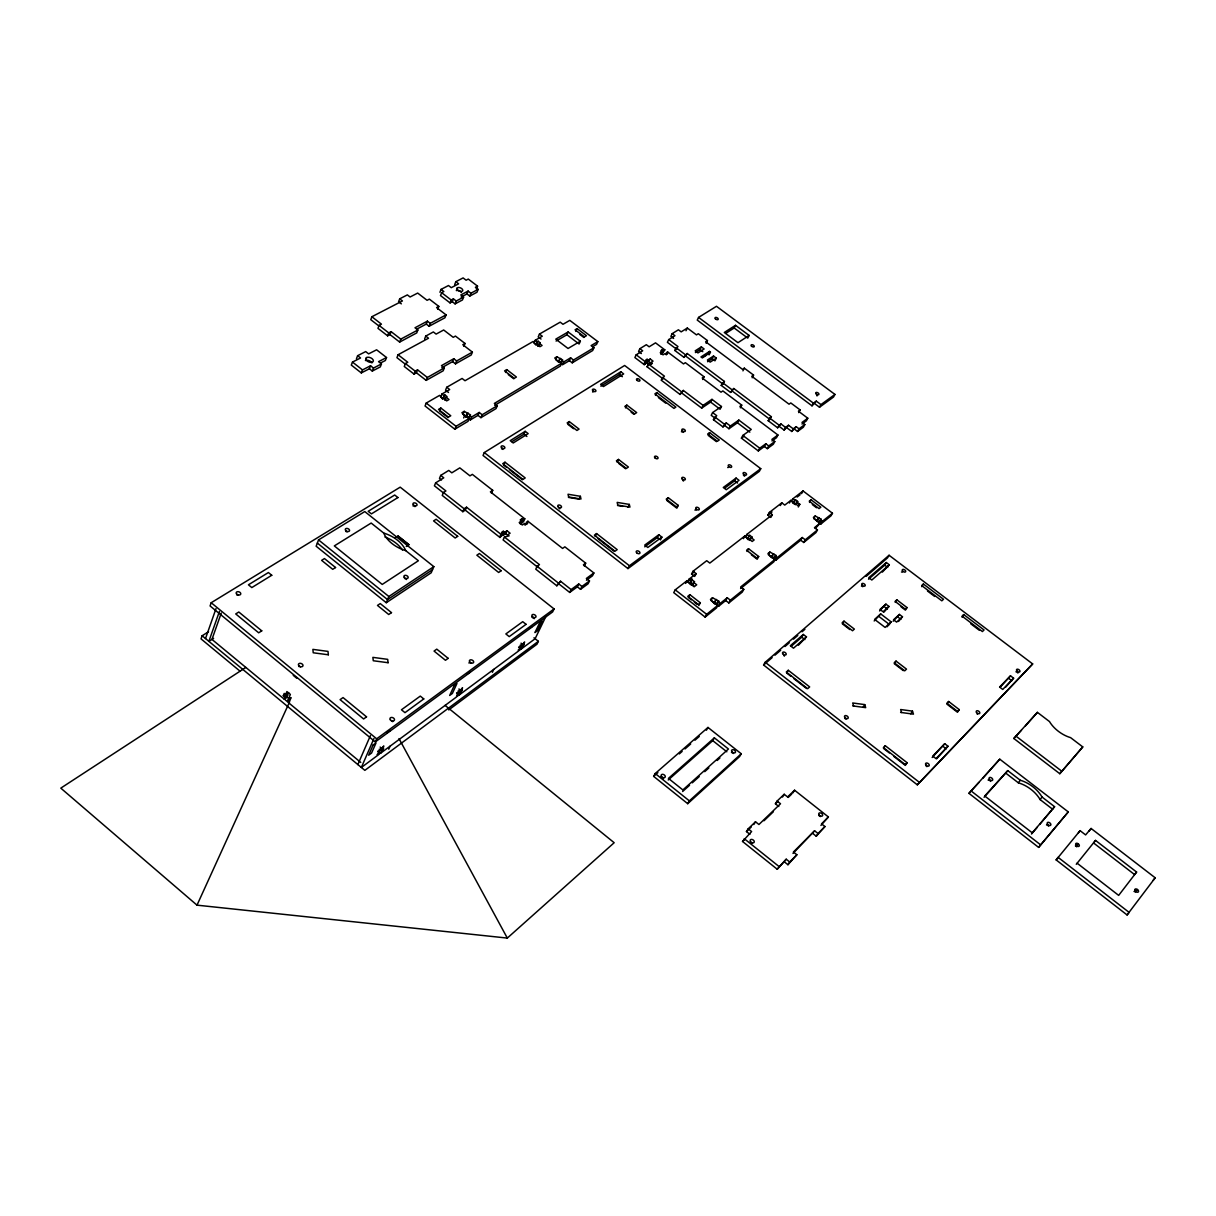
<?xml version="1.0" encoding="UTF-8"?>
<svg xmlns="http://www.w3.org/2000/svg" width="1216" height="1216" viewBox="0 0 1216 1216"><rect width="100%" height="100%" fill="white"/><g stroke="black" fill="none" stroke-linecap="round" stroke-linejoin="round"><path stroke-width="1.5" d="M211.204 602.726L210.079 605.948L375.318 741.912L552.626 611.922L554.086 608.942L400.186 487.16L211.204 602.726L376.671 738.811L375.318 741.912M208.544 631.758L202.114 635.755L201.035 638.886L240.206 671.308M205.504 638.552L216.007 608.608M219.427 611.42L208.878 641.349L213.606 638.37M221.266 613.062L211.949 639.403L283.997 698.957L286.991 696.935L287.797 694.883L286.307 693.652L283.313 695.674L284.802 696.905L283.997 698.957M401.341 303.863L398.59 301.75L399.699 298.832L402.435 300.945L371.853 316.738L370.774 319.686L378.982 326.04M371.853 316.738L381.444 324.155L379.073 325.402L377.978 328.35L387.63 335.829L389.986 334.582L391.111 331.634L400.778 339.127L417.863 329.992L414.99 327.773L427.394 321.146L430.251 323.35L446.074 314.883L436.574 307.587L438.824 306.386L429.354 299.121L427.09 300.306L417.681 293.071L410.096 296.993L407.36 294.895L399.699 298.832M387.63 335.829L388.74 332.895L391.111 331.634M318.546 539.904L316.145 546.212L386.262 602.71L431.194 572.782L433.838 566.641L364.785 511.571L318.546 539.904L388.846 596.494L433.838 566.641M389.986 334.582L399.654 342.076L400.778 339.127M424.597 338.99L425.737 336.087L428.518 338.23L398.073 354.738L396.948 357.671L405.262 364.131M357.626 355.68L360.559 357.975L352.473 362.079L351.302 365.089L361.319 372.917L369.375 368.767L370.546 365.773L373.494 368.068L381.474 363.934L378.541 361.654L386.536 357.534L376.61 349.813L368.615 353.871L365.697 351.591L357.626 355.68L356.455 358.69M417.863 329.992L416.738 332.91L399.654 342.076M398.073 354.738L407.786 362.277L405.414 363.569L404.274 366.502L414.048 374.102L416.404 372.78L417.544 369.862L427.348 377.462L444.342 367.901L441.438 365.651L453.766 358.735L456.669 360.954L472.401 352.108L462.794 344.706L465.029 343.459L455.438 336.087L453.203 337.318L443.673 329.992L436.118 334.096L433.352 331.953L425.737 336.087M366.639 357.519L365.469 360.529A3.982 2.28 22.3 0 1 371.944 362.885M361.319 372.917L362.505 369.922L370.546 365.773M416.966 329.034L426.269 324.064L427.394 321.146M439.934 292.281L441.058 289.393L448.476 285.532L451.273 287.675L458.614 283.83L455.833 281.702L454.693 284.559M283.313 695.674L284.21 693.409L285.699 694.64L288.694 692.618M441.058 289.393L443.855 291.536L441.636 292.706L440.511 295.579L450.072 302.906L452.276 301.735L453.416 298.847L456.228 301.006L463.6 297.099L460.803 294.956L468.114 291.08L470.911 293.208L478.131 289.378L475.395 287.28L477.554 286.14L468.282 279.072L466.108 280.212L463.098 277.917L455.833 281.702M426.269 324.064L429.111 326.253L430.251 323.35M285.699 694.64L286.9 691.554L290.35 694.397L289.134 697.482L290.624 698.714L289.727 700.978L288.238 699.747L291.232 697.71M437.684 309.29L438.824 306.386M414.048 374.102L415.203 371.169L417.544 369.862M369.375 368.767L372.309 371.062L373.494 368.068M288.238 699.747L287.432 701.799L360.772 762.417M381.474 363.934L380.289 366.928L372.309 371.062M450.072 302.906L451.212 300.018L453.416 298.847M446.074 314.883L444.934 317.771L429.111 326.253M457.49 287.706L456.365 290.578A3.131 1.763 22.9 0 1 461.426 292.418M386.536 357.534L385.35 360.514L380.562 362.991M452.276 301.735L455.088 303.878L456.228 301.006M416.404 372.78L426.178 380.38L427.348 377.462M463.6 297.099L462.46 299.957L455.088 303.878M461.122 297.038L466.974 293.938L468.114 291.08M444.874 400.155L446.074 397.237L449.023 399.532L446.698 400.885L443.734 398.59L442.715 399.167L439.599 395.367L426.223 403.074L425.053 406.007L454.83 429.218L468.023 421.329L469.239 418.41L467.066 416.723L466.062 417.316L461.913 412.71L464.223 411.342L470.577 414.899L468.358 418.41L470.334 419.946L477.994 415.355L479.21 412.452L482.174 414.762L497.298 405.688L494.35 403.423L561.625 363.234L559.725 361.775L558.813 362.307L554.77 357.99L556.867 356.759L562.719 359.982L560.561 363.356M466.974 293.938L469.771 296.066L470.911 293.208M444.342 367.901L443.171 370.804L426.178 380.38M476.398 288.998L477.554 286.14M478.131 289.378L476.991 292.235L469.771 296.066M441.803 367.688L452.595 361.623L453.766 358.735M448.506 392.464L445.558 390.184L446.743 387.266L449.692 389.561L441.94 394.014L440.754 396.948L442.715 398.468L444.919 394.972L447.078 396.644L446.074 397.237M452.595 361.623L455.483 363.858L456.669 360.954M442.715 398.468L444.919 394.972M463.858 346.332L465.029 343.459M440.861 408.044L438.505 409.412L448.43 417.149L450.771 415.766L440.861 408.044L439.675 410.962L448.157 417.59M472.401 352.108L471.215 354.981L455.483 363.858M454.83 429.218L456.03 426.299L469.239 418.41M464.223 411.342L463.007 414.261L465.971 416.556L468.19 413.06M441.514 479.97L439.478 478.359L440.709 475.41L443.764 477.827L435.647 482.858L434.416 485.807L443.217 492.738M386.262 602.71L388.846 596.494M463.661 417.939L464.877 415.021M465.971 416.556L467.202 413.653M470.334 419.946L471.55 417.042L479.21 412.452M435.647 482.858L445.922 490.96L443.475 492.495L442.244 495.429L462.855 511.693L465.272 510.127L466.534 507.194L501.296 534.569L502.877 533.505L501.524 532.441L503.272 531.27L504.625 532.334L506.981 530.754L510.097 533.201L507.741 534.797L509.094 535.861L504.412 537.031L503.105 539.95L538.11 567.538M477.994 415.355L480.943 417.65L482.174 414.762M505.552 372.491L506.768 369.618L516.405 377.036L514.231 378.328L504.564 370.895L506.768 369.618M497.298 405.688L496.067 408.576L480.943 417.65M484.287 452.565L483.041 455.468L627.973 568.586L759.316 471.382L760.76 468.677L624.629 365.484L484.287 452.565L629.417 565.744L760.76 468.677M541.044 339.051L538.232 336.908L539.448 334.081L542.275 336.224L535.253 340.267L534.037 343.11L535.922 344.538L538.065 341.179L540.147 342.775L538.004 346.134L540.147 342.775M462.855 511.693L464.117 508.759L466.534 507.194M535.922 344.538L538.065 341.179M357.854 764.56L370.409 735.619M373.95 738.538L361.35 767.463L377.735 755.318L378.343 752.02L383.8 745.955L382.462 748.98L380.137 747.065M505.005 462.217L502.71 463.676L522.926 479.438L525.206 477.949L505.005 462.217L503.743 465.12L506.616 467.37M491.462 493.24L492.738 490.337L472.34 474.362L469.969 475.851L459.8 467.871L451.82 472.826L448.765 470.425L440.709 475.41M378.282 751.29L380.593 753.206L383.694 748.068L382.462 748.98M556.867 356.759L555.621 359.586L558.478 361.76L560.622 358.401M566.914 334.75L568.146 331.953L580.351 341.21L579.09 344.006L566.914 334.75L556.092 341.058M511.951 441.666L523.929 434.203L525.19 431.33L528.17 433.626L513.213 442.974L510.234 440.648L525.19 431.33M558.478 361.76L559.725 358.933M388.74 749.178L390.078 746.183M561.625 363.234L560.378 366.046L494.714 405.338M575.852 331.421L577.098 328.624L586.446 335.707L584.425 336.893L575.062 329.81L577.098 328.624M570.638 357.838L563.722 361.973L562.461 364.8L569.392 360.65L570.638 357.838L573.496 360.012L593.925 347.761L591.113 345.618L597.831 341.605L569.802 320.37L562.993 324.292L560.196 322.164L539.448 334.081M569.392 360.65L572.234 362.824L573.496 360.012M465.272 510.127L499.974 537.487L501.296 534.569M503.272 531.27L501.95 534.189L503.302 535.253L505.674 533.657L506.981 530.754M499.974 537.487L502.877 533.505M503.302 535.253L504.625 532.334M593.925 347.761L592.663 350.542L572.234 362.824M597.831 341.605L596.554 344.386L592.526 346.803M245.784 667.462L60.8 788.135L197.007 905.16L289.606 701.845M524.795 518.806L523.245 519.855L521.907 518.791L520.585 521.694L521.922 522.743L523.473 521.71L524.795 518.806L490.382 491.842L492.738 490.337M520.22 523.883L521.542 520.995L520.19 519.946L521.907 518.791M521.922 522.743L523.245 519.855M569.27 421.572L567.127 422.925L576.931 430.464L579.059 429.096L569.27 421.572L567.963 424.399L573.557 428.701M525.008 525.175L527.881 521.238L562.582 548.431L564.862 546.835L585.686 563.145L584.288 566.002M526.558 524.126L527.881 521.238M457.018 693.105L459.268 694.929L462.323 689.928L461.183 690.764L458.949 688.955M461.183 690.764L462.566 687.8L457.398 693.561L456.623 696.874L380.593 753.206M600.871 386.186L619.522 374.543L620.829 371.762L623.671 373.92L603.47 386.551L600.613 384.362L620.829 371.762M641.379 353.552L638.582 351.439L639.874 348.688L642.686 350.801L636.181 354.814L634.889 357.58L644.267 364.663L646.866 361.091L645.65 360.179L647.079 359.282L648.295 360.21L650.226 358.994L653.038 361.122L651.107 362.338L652.323 363.25L650.91 364.146L649.678 363.219L648.386 364.04L647.079 366.791L663.07 378.89M504.412 537.031L539.463 564.65L537.122 566.291L535.77 569.179L556.822 585.793L560.53 581.233L571.094 589.562L578.755 583.984L581.917 586.462L589.502 580.929L586.355 578.451L593.879 572.964L583.422 564.771L585.686 563.145M492.358 672.311L493.742 669.378M580.382 496.295L580.99 499.031L568.617 496.979L568.024 494.243L580.382 496.295L579.044 499.153L568.45 497.405M644.267 364.663L647.079 359.282M625.51 407.907L626.848 405.11L636.682 412.604L634.661 413.926L624.826 406.418L626.848 405.11M645.772 362.034L646.988 362.961L648.295 360.21M646.988 362.961L650.226 358.994M649.678 363.219L647.079 366.791M664.818 349.858L663.556 350.649L662.34 349.737L661.033 352.473L662.234 353.385L664.818 349.858L655.53 342.851L649.131 346.803L646.334 344.706L639.874 348.688M660.835 354.266L662.158 351.53L660.942 350.618L662.34 349.737M672.205 333.64L674.956 335.707L668.709 339.598L667.402 342.319L676.628 349.266L674.758 350.436L684.015 357.398L687.207 353.491L724.432 381.459L721.225 385.396L730.573 392.418L733.78 388.497L771.385 416.754L768.178 420.706L777.617 427.804L780.839 423.852L785.566 427.409L788.515 425.266L793.242 428.822L796.176 426.679L799.018 428.807L804.825 424.551L802.013 422.438L807.789 418.213L798.41 411.19L800.143 409.944L790.795 402.952L789.047 404.183L751.792 376.291L753.57 375.09L744.314 368.159L742.52 369.36L705.645 341.757L707.469 340.586L698.303 333.731L696.479 334.886L687.329 328.031L681.158 331.862L678.406 329.794L672.205 333.64L670.898 336.361L673.649 338.428M662.234 353.385L663.556 350.649M519.08 647.246L521.254 648.994L524.294 644.115L523.23 644.906L521.041 643.158M523.23 644.906L524.628 641.972L519.688 647.52L518.791 650.818L459.268 694.929M666.292 354.692L667.614 351.956L683.483 363.903L685.368 362.687L704.079 376.778L702.726 379.498M556.822 585.793L560.53 581.233M617.135 462.232L618.488 459.42L628.398 467.035L626.316 468.449L616.39 460.818L618.488 459.42M546.166 615.843L535.116 638.734L521.254 648.994M674.758 350.436L677.95 346.545L668.709 339.598M648.386 364.04L664.407 376.139L661.139 380.137L680.048 394.44L683.316 390.427L703.076 405.369L711.983 399.365L721.468 406.524L720.085 409.245L710.615 402.086L701.708 408.105L681.963 393.178M686.006 330.737L687.329 328.031M655.47 395.382L656.807 392.616L675.883 407.102L673.953 408.394L654.846 393.893L656.807 392.616M533.961 637.807L538.369 641.318L536.97 644.222L448.734 709.931M698.562 317.406L697.254 320.097L812.014 405.825L816.301 401.128L820.952 404.594L834.951 394.425L716.482 306.295L698.562 317.406L813.458 403.18L816.301 401.128M595.202 536.423L596.585 533.581L617.196 549.647L615.007 551.228L594.381 535.146L596.585 533.581M684.015 357.398L687.207 353.491M559.147 584.121L569.696 592.435L571.094 589.562M569.696 592.435L577.357 586.842L578.755 583.984M577.357 586.842L580.518 589.334L581.917 586.462M695.4 352.579L700.021 349.615L701.358 346.91L704.125 348.977L697.954 352.929L695.187 350.846L701.358 346.91M680.048 394.44L683.316 390.427M706.146 343.292L707.469 340.586M589.502 580.929L588.088 583.786L580.518 589.334M593.879 572.964L592.466 575.822L586.446 580.214M627.927 507.224L629.31 504.412L617.166 502.39L617.789 505.111L629.964 507.118L629.31 504.412M709.521 351.424L708.183 354.114L709.11 354.814L710.448 352.108L709.521 351.424L700.948 356.942L701.875 357.626L710.448 352.108M712.196 358.735L713.534 356.045L716.315 358.112L714.962 360.818L712.196 358.735L707.59 361.73M734.175 327.986L735.513 325.31L749.117 335.434L747.764 338.109L734.175 327.986L725.754 333.366M701.708 408.105L703.076 405.369M710.615 402.086L711.983 399.365M627.973 568.586L629.417 565.744M721.225 385.396L724.432 381.459M668.253 497.694L666.839 500.475L676.841 508.182L678.27 505.4L668.253 497.694L666.216 499.153L676.233 506.874L678.27 505.4M721.468 406.524L712.606 412.574L711.223 415.31L715.312 418.395L713.427 419.702L722.988 426.922L726.256 422.894L730.375 426.01L738.857 420.082L751.26 429.446L742.839 435.434L741.41 438.14L758.313 450.923L764.408 446.485L765.852 443.779L768.74 445.953L774.79 441.545L771.917 439.386L777.936 435.009L739.921 406.387L741.745 405.126L722.866 390.929L721.027 392.175L702.21 378.009L704.079 376.778M713.427 419.702L716.71 415.674L712.606 412.574M709.612 432.668L707.697 433.99L717.349 441.317L719.249 439.979L709.612 432.668L708.214 435.404L716.467 441.666M730.573 392.418L733.78 388.497M644.723 546.85L657.385 537.548L658.829 534.751L661.884 537.122L660.44 539.919M742.946 370.85L744.314 368.159M722.988 426.922L726.256 422.894M752.187 377.766L753.57 375.09M724.858 425.615L728.962 428.731L730.375 426.01M740.346 407.831L741.745 405.126M728.962 428.731L737.443 422.788L738.857 420.082M694.169 586.781L692.102 585.17L693.591 582.388L696.707 584.805L694.625 586.416L691.509 583.999L690.597 584.698L687.146 580.61L675.23 589.836L673.74 592.648L705.128 617.09L716.467 607.97L717.987 605.203L715.89 603.577L715.008 604.291L710.463 599.366L712.53 597.725L718.838 601.221L716.437 604.702L718.519 606.328L725.724 600.522L727.244 597.755L730.375 600.172L743.797 589.35L740.696 586.948L775.276 559.178L773.239 557.612L772.418 558.281L767.965 553.569L769.895 552.049L775.99 555.423L773.634 558.813L775.656 560.363L800.721 540.193L802.241 537.502L805.25 539.782L817.456 529.933L814.477 527.668L820.526 522.804L813.686 518.654L815.206 515.964L821.134 519.232L818.824 522.546L820.8 524.05L830.938 515.888L832.474 513.213L803.046 490.945L792.741 498.91L791.251 501.615M724.675 488.133L734.646 480.806L736.09 478.07L739.039 480.32L726.241 489.729L723.277 487.479L736.09 478.07M768.178 420.706L771.385 416.754M685.657 583.406L687.146 580.61M693.637 575.639L691.57 574.043L693.044 571.246L706.724 560.713L709.81 563.084L744.937 535.906L748.326 539.813L749.162 539.159L752.187 541.47L754.133 539.965L751.108 537.654L749.603 540.39L751.944 537.001L749.725 535.298L747.384 538.688L749.725 535.298M692.102 585.17L694.488 581.689L692.208 579.91L689.822 583.406L687.754 581.795L689.229 578.998L696.145 573.648L693.044 571.246M758.313 450.923L759.742 448.202L765.852 443.779M689.822 583.406L692.208 579.91M694.655 576.445L696.145 573.648M777.617 427.804L780.839 423.852M764.408 446.485L767.296 448.658L768.74 445.953M698.82 605.598L700.34 602.817L689.882 594.685L688.393 597.482L691.372 599.792M777.936 435.009L776.492 437.699L771.978 440.982M774.79 441.545L773.346 444.235L767.296 448.658M779.395 426.527L784.122 430.084L785.566 427.409M784.122 430.084L788.515 425.266M798.714 412.604L800.143 409.944M787.071 427.941L791.798 431.482L793.242 428.822M791.798 431.482L796.176 426.679M794.732 429.354L797.559 431.482L799.018 428.807M812.014 405.825L813.458 403.18M807.789 418.213L806.345 420.873L802.013 424.034M804.825 424.551L803.381 427.211L797.559 431.482M743.432 538.658L744.937 535.906M745.378 537.153L746.867 534.402L772.342 514.702L769.363 512.438L767.858 515.143L770.838 517.423L772.342 514.702M712.53 597.725L711.01 600.491L714.142 602.923L716.543 599.442M814.857 403.773L819.508 407.238L820.952 404.594M705.128 617.09L706.648 614.308L717.987 605.203M714.142 602.923L715.662 600.142M716.437 604.702L718.838 601.221M747.034 551.456L748.539 548.72L758.693 556.518L757.173 559.254L751.382 554.8M718.519 606.328L720.039 603.546L727.244 597.755M834.951 394.425L833.507 397.054L819.508 407.238M780.307 505.537L781.812 502.831L784.761 505.081L790.917 500.338L794.246 504.093L795.051 503.47M725.724 600.522L728.84 602.938L730.375 600.172M789.412 503.029L790.917 500.338M743.797 589.35L742.262 592.101L728.84 602.938M795.507 499.791L793.212 503.105L795.507 499.791L797.666 501.433L796.161 504.123M795.37 504.746L797.666 501.433M801.557 493.635L803.046 490.945M768.375 554.77L769.895 552.049M798.319 506.981L799.824 504.29L796.875 502.041M769.378 555.545L771.4 557.095L772.935 554.374M771.4 557.095L773.756 553.706M773.634 558.813L775.99 555.423M775.276 559.178L773.741 561.898L740.605 588.544M653.63 776.355L655.211 773.528L707.986 727.442L741.258 753.768L739.617 756.534L687.724 803.685L653.63 776.355L657.902 772.616M775.656 560.363L777.191 557.627L802.241 537.502M809.522 502.451L811.042 499.761L820.846 507.194L819.052 508.607L809.233 501.174L811.042 499.761M800.721 540.193L803.715 542.488L805.25 539.782M816.65 520.889L818.17 518.214M817.426 520.266L818.961 517.59M818.824 522.546L821.134 519.232M820.526 522.804L815.358 528.413M817.456 529.933L815.921 532.623L803.715 542.488M820.8 524.05L822.335 521.36L832.474 513.213M706.39 730.238L707.986 727.442M668.222 779.973L712.743 740.635L714.354 737.838L728.46 749.01L682.875 789.929L668.435 778.392L714.354 737.838M763.587 665.015L765.198 662.264L889.078 555.271L1032.673 663.936L917.305 784.822L763.587 665.015L772.13 657.628M687.724 803.685L689.366 800.873L741.258 753.768M791.327 646.213L801.739 637.184L803.335 634.448L806.482 636.88L798.38 645.255M788.287 670.29L786.281 672.038L807.682 688.697L809.658 686.918L788.287 670.29L786.661 673.026L790.932 676.339M844.01 621.148L842.156 622.79L852.522 630.754L854.362 629.098L844.01 621.148L842.384 623.838L849.771 629.523M889.078 555.271L887.482 557.916L866.126 576.384M868.543 579.211L884.716 565.166L886.327 562.522L889.322 564.786L882.33 572.128M879.609 610.949L885.917 604.139L888.972 606.465L883.85 612.226M749.907 834.328L746.457 831.577L748.174 828.81L755.501 821.773L758.936 824.509L780.52 803.746L777.115 801.055L775.413 803.806L778.802 806.497M874.182 620.966L880.703 613.913L891.176 621.908L887.087 626.787M777.115 801.055L784.198 794.276L787.573 796.951L794.565 790.218L828.4 816.954L821.53 823.84L824.95 826.53L818.018 833.492L814.598 830.786L793.425 852.006L796.875 854.757L789.701 861.977L786.22 859.21L777.206 869.227L742.52 841.457L751.61 831.562L748.174 828.81M753.798 824.539L755.501 821.773M895.25 602.391L896.846 599.822L907.014 607.574L905.418 610.128L901.056 606.814M782.481 797.027L784.198 794.276M893.106 621.254L899.399 614.414L902.47 616.755L898.518 621.467M792.862 792.954L794.565 790.218M921.728 586.659L923.385 584.03L943.51 599.275L941.838 600.826L921.682 585.565L923.385 584.03M863.056 707.302L864.758 704.611L852.705 702.97L853.632 706.01M896.04 661.094L894.231 662.781L904.719 670.837L906.513 669.134L896.04 661.094L894.338 663.754L903.306 670.639M777.206 869.227L786.22 859.21M784.472 861.946L787.938 864.728L789.701 861.977M796.875 854.757L787.938 864.728M792.984 853.419L814.598 830.786M828.4 816.954L820.922 825.421M812.835 833.507L816.255 836.228L818.018 833.492M824.95 826.53L816.255 836.228M962.038 617.196L963.726 614.582L984.033 629.964L982.406 631.56L962.084 616.162L963.726 614.582M893.714 756.337L905.342 765.396L907.121 762.721L885.278 745.727L883.53 748.418L889.352 752.947M910.738 713.792L912.486 711.132L900.63 709.521L901.603 712.53M948.647 701.48L946.899 704.125L957.478 712.257L959.242 709.612L948.647 701.48L946.899 703.243L957.509 711.39L959.242 709.612M932.155 757.507L944.741 743.706L947.994 746.214L936.609 758.784M917.305 784.822L1032.673 663.936M1000.251 687.162L1010.496 675.807L1013.612 678.178L1005.784 687.04M968.939 793.334L999.78 759.194L1068.271 811.908L1038.601 847.385L968.939 793.334L979.032 782.359M1013.825 738.477L1037.4 712.348L1049.484 721.559A23.986 14.09 34.8 0 0 1070.597 737.641L1082.772 746.913L1059.79 773.71L1013.825 738.477L1021.501 730.162M999.78 759.194L982.817 778.255M1037.4 712.348L1025.346 726.013M984.078 797.286L1007.76 770.625L1020.239 780.231A25.171 15.474 35.4 0 1 1042.021 797.012L1054.591 806.694L1039.741 824.402M1052.676 809.278L1040.121 799.596A25.141 15.474 35.4 0 0 1018.37 782.83L1020.239 780.231M1040.121 799.596L1042.021 797.012M1059.79 773.71L1082.772 746.913M1038.601 847.385L1068.271 811.908M1127.08 914.949L1155.2 877.8L1091.086 828.461L1085.614 834.921L1080.097 830.665L1056.142 859.91L1127.08 914.949L1129.132 912.41L1058.087 857.341L1056.142 859.91M1078.151 833.234L1080.097 830.665M1076.342 846.412L1078.303 843.843M1089.141 831.014L1091.086 828.461M1076.266 864.318L1095.525 840.408L1136.595 872.054L1118.674 895.386L1077.087 863.178M1095.525 840.408L1093.564 842.962L1134.574 874.578L1136.595 872.054M1137.462 889.534L1135.425 892.073A2.128 1.307 38 0 0 1134.011 891.45M1153.163 880.308L1155.2 877.8M1054.591 806.694L1032.247 832.823L984.732 795.994L1007.76 770.625M1031.502 834.039L1037.385 827.154M947.994 746.214L936.016 758.617L932.748 756.094L944.741 743.706M1013.612 678.178L1002.729 689.442L999.598 687.055L1010.496 675.807M907.121 762.721L905.251 764.621L883.394 747.612L885.278 745.727M742.52 841.457L744.982 839.07M763.967 820.785L773.406 811.695M788.196 797.453L791.692 794.078M746.457 831.577L751.351 826.895M775.413 803.806L777.769 801.542M902.47 616.755L896.618 622.106L893.532 619.765L899.399 614.414M891.176 621.908L885.111 627.426L874.608 619.385L880.703 613.913M907.014 607.574L905.282 609.155L895.098 601.403L896.846 599.822M682.632 791.51L689.533 785.308M692.299 782.815L699.2 776.614M704.733 771.658L708.867 767.934M717.166 760.486L719.918 757.994M888.972 606.465L883.074 611.77L880.004 609.429L885.917 604.139M197.007 905.16L507.315 938.083L614.171 842.718L445.086 705.386M679.288 753.92L682.146 751.427M685.003 748.934L690.703 743.949M694.974 740.21L699.261 736.47M806.482 636.88L793.501 648.189L790.339 645.726L803.335 634.448M889.322 564.786L871.826 580.017L868.786 577.706L886.327 562.522M774.987 655.166L780.687 650.241M784.958 646.547L789.23 642.854M793.501 639.16L797.772 635.466M802.043 631.773L804.886 629.31M818.55 521.299L817.76 521.938L813.398 517.408L815.206 515.964M700.34 602.817L698.242 604.474L687.785 596.326L689.882 594.685M758.693 556.518L756.747 558.053L746.594 550.255L748.539 548.72M799.824 504.29L798 505.719L794.002 502.482M693.591 582.388L694.488 581.689M751.108 537.654L751.944 537.001M687.754 581.795L691.889 578.573M797.134 497.055L800.082 494.775M769.363 512.438L781.812 502.831M691.57 574.043L694.306 571.93M767.858 515.143L772.008 511.951M538.369 641.318L364.846 770.351L202.114 635.755M661.884 537.122L647.824 547.474L644.738 545.072L658.829 534.751M376.671 738.811L554.086 608.942M387.357 732.61L390.23 730.497M467.142 674.135L469.786 672.205M529.522 628.429L531.985 626.62M741.41 438.14L744.222 436.149M284.802 696.905L287.797 694.883M521.542 520.995L519.202 522.561L522.302 524.993L524.628 523.427L525.981 524.476L527.683 523.336L526.33 522.272M432.516 569.711L387.554 599.61L317.346 543.066M749.117 335.434L737.975 342.684L724.28 332.485L735.513 325.31M716.315 358.112L710.19 362.11L707.408 360.012L713.534 356.045M702.468 357.808L706.754 355.042M406.25 546.47L408.941 544.662L398.042 535.982L395.337 537.776M667.614 351.956L666.353 352.762L667.554 353.674L666.17 354.54L664.954 353.628L663.039 354.829L660.242 352.716L662.158 351.53M646.866 361.091L645.574 361.912L636.181 354.814M580.351 341.21L568.039 348.475L555.773 339.142L568.146 331.953M446.743 387.266L462.095 378.465L465.014 380.73L533.14 341.483L536.21 345.055L537.122 344.523L539.965 346.697L542.078 345.466L539.235 343.307M852.735 705.903L865.701 707.651L864.758 704.611M900.6 712.409L913.474 714.157L912.486 711.132M617.515 505.506L622.714 506.373M700.021 349.615L702.787 351.682M676.081 347.715L685.338 354.692M722.593 382.69L731.956 389.728M769.591 418.015L779.046 425.129M685.885 356.212L723.064 384.165M732.397 391.187L769.956 419.429M737.443 422.788L749.846 432.151M648.918 361.745L651.73 363.873M742.839 435.434L759.742 448.202M644.343 362.93L645.559 363.858M662.462 377.386L681.401 391.689M714.826 416.966L724.386 424.202M927.474 591.006L934.663 596.448M970.733 623.778L979.427 630.359M812.334 504.564L816.529 507.756M884.716 565.166L887.71 567.431M579.85 334.446L583.862 337.486M792.741 498.91L794.702 500.399M820.344 519.855L822.335 521.36M658.403 397.602L665.73 403.165M619.522 374.543L622.364 376.702M1008.718 678.406L1011.834 680.762M734.646 480.806L737.58 483.041M631.134 412.178L633.931 414.322M535.253 340.267L537.153 341.711M561.807 360.529L563.722 361.973M884.336 606.708L887.391 609.034M897.803 616.983L900.874 619.324M536.834 344.022L538.916 345.602M559.375 361.213L561.473 362.809M879.062 616.573L889.519 624.568M441.636 292.706L451.212 300.018M1015.649 735.878L1061.674 771.142M746.867 534.402L748.889 535.952M775.154 556.077L777.191 557.627M748.235 538.034L750.439 539.737M772.236 556.442L774.455 558.144M508.303 374.604L513.806 378.83M618.549 463.311L625.617 468.753M1005.906 773.224L1018.37 782.83M801.739 637.184L804.87 639.601M942.962 746.35L946.2 748.858M523.929 434.203L526.893 436.498M657.385 537.548L659.422 539.129M379.073 325.402L388.74 332.895M970.794 790.704L1040.546 844.786M689.229 578.998L691.311 580.61M717.957 601.935L720.039 603.546M690.718 582.707L692.998 584.47M715.023 602.209L717.318 603.987M405.414 363.569L415.203 371.169M441.94 394.014L443.901 395.55M469.574 415.492L471.55 417.042M443.718 397.89L445.892 399.562M466.974 415.963L469.346 417.802M793.774 678.558L806.588 688.53M694.351 602.118L697.33 604.443M675.23 589.836L706.648 614.308M765.198 662.264L919.114 782.146M426.223 403.074L456.03 426.299M509.504 469.604L522.454 479.712M598.15 538.718L614.323 551.334M352.473 362.079L362.505 369.922M505.674 533.657L507.741 535.298M500.217 535.359L501.57 536.423M443.475 492.495L464.117 508.759M537.122 566.291L558.205 582.905M712.743 740.635L726.834 751.792M532.106 616.831L534.31 618.579M397.997 536.074L408.895 544.768M383.739 533.094L371.169 523.047L334.324 545.908L382.234 584.425L418.38 560.743L405.703 550.62A27.102 17.556 22.1 0 0 383.739 533.094A26.706 17.1 22.6 0 0 405.703 550.62M521.071 644.51L523.26 646.258M520.007 645.301L522.196 647.049M744.222 838.675L778.97 866.476M655.211 773.528L689.366 800.873M459.07 690.293L461.32 692.102M457.93 691.129L460.18 692.953M293.254 675.351L296.719 678.209M380.41 748.372L382.721 750.272M379.164 749.284L381.49 751.199M399 738.598L507.315 938.083M816.726 395.626A1.778 0.973 28.4 0 1 817.061 395.914M731.485 752.476A2.158 1.429 30.6 0 1 733.37 753.494M660.729 777.161A2.204 1.505 29.6 0 1 663.465 778.65M751.123 842.521A2.234 1.52 32.2 0 1 752.02 843.235M818.976 815.708A2.174 1.444 33 0 1 820.374 816.62M1075.4 845.91A2.098 1.292 36.7 0 1 1076.738 846.777M988.061 780.034A2.067 1.277 34.8 0 1 988.502 780.049M988.973 780.155A2.067 1.277 34.8 0 1 990.614 781.417M1046.52 824.889A2.098 1.292 36.1 0 1 1047.006 824.995M1047.478 825.208A2.098 1.292 36.1 0 1 1048.648 826.272M844.679 718.398A2.067 1.307 32 0 1 846.002 719.264M783.727 655.409A2.037 1.277 30.3 0 1 784.396 656.138M861.43 586.097A1.93 1.14 30.7 0 1 862.767 586.69M901.482 572.022A1.9 1.11 31.1 0 1 902.348 572.158M1015.922 671.779A1.946 1.14 33.6 0 1 1016.378 671.886M1017.26 672.357A1.946 1.14 33.6 0 1 1017.929 673.056M977.086 713.944A2.006 1.216 33.7 0 1 977.466 714.294M926.06 766.004A2.082 1.307 33.8 0 1 926.911 766.658M727.7 467.522A1.9 1.11 27.8 0 1 728.141 467.552M682.738 480.442A1.93 1.14 27.2 0 1 683.514 481.034M681.431 431.771A1.885 1.094 26.8 0 1 683.194 432.394M558.98 508.242A2.006 1.246 25.3 0 1 559.77 508.85M501.494 448.81A1.991 1.201 24 0 1 502.892 449.418M592.587 391.932A1.885 1.094 25.3 0 1 593.043 392.069M743.462 475.426A1.885 1.094 28 0 1 744.663 476.201M694.898 510.082A1.946 1.155 27.6 0 1 696.206 510.173M384.94 537.016A27.071 17.571 22 0 1 402.45 550.027M346.013 531.574A2.234 1.444 21.3 0 1 347.107 531.939M404.502 578.451A2.25 1.474 22.6 0 1 406.463 579.515M298.71 666.474A2.371 1.642 20.5 0 1 300.458 666.87M236.618 594.867A2.356 1.581 19 0 1 238.366 595.278M412.984 505.917A2.158 1.368 22.6 0 1 415.021 506.616M532.228 617.47A2.189 1.429 25.5 0 1 534.143 618.518M468.814 662.948A2.265 1.535 24.5 0 1 470.957 663.237M391.218 720.678A2.371 1.657 23 0 1 392.707 721.666M377.796 751.199A2.341 1.657 22.8 0 1 379.65 753.54A2.341 1.657 22.8 0 1 377.051 754.467M288.937 700.781A2.356 1.642 20.3 0 1 285.334 699.975A2.356 1.642 20.3 0 1 286.474 697.619A2.356 1.642 20.3 0 1 289.484 699.641M518.639 647.155A2.174 1.444 25.4 0 1 520.418 649.268A2.174 1.444 25.4 0 1 518.138 650.043M456.562 693.014A2.25 1.535 24.4 0 1 456.517 696.19M373.13 744.982L368.676 755.197L371.579 753.038L376.048 742.854L373.13 744.982M454.282 685.444L449.677 695.461L452.352 693.485L456.958 683.468L454.282 685.444M539.676 622.774L534.949 632.594L537.381 630.785L542.123 620.981L539.676 622.774M423.776 698.926L404.974 712.652L401.447 709.779L420.295 696.099L423.776 698.926M526.072 624.34L509.215 636.622L505.856 633.931L522.728 621.68L526.072 624.34M366.548 716.862L363.614 718.975L340.085 699.641L343.049 697.574L366.548 716.862M448.157 658.342L445.451 660.273L434.051 651.077L436.772 649.146L448.157 658.342M501.144 570.745L498.651 572.462L476.854 555.195L479.378 553.493L501.144 570.745M391.491 612.636L388.725 614.506L377.477 605.416L380.243 603.577L391.491 612.636M457.702 536.347L455.164 538.004L433.58 520.904L436.134 519.262L457.702 536.347M261.759 630.846L258.689 632.806L235.722 613.928L238.807 612.013L261.759 630.846M335.555 567.522L332.728 569.316L321.617 560.348L324.459 558.57L335.555 567.522M271.761 575.274L251.818 587.571L248.429 584.805L268.402 572.538L271.761 575.274M397.921 497.557L371.427 513.882L368.19 511.298L394.698 495.018L397.921 497.557M328.35 654.786L313.226 652.779L312.877 649.374L327.986 651.396L328.35 654.786M388.117 662.72L373.282 660.744L372.871 657.37L387.676 659.346L388.117 662.72M366.502 360.407A3.982 2.28 22.3 0 0 373.023 361.699A3.982 2.28 22.3 0 0 369.193 357.322A3.982 2.28 22.3 0 0 366.502 360.407M457.459 289.955A3.131 1.748 22.9 0 0 462.551 290.958A3.131 1.748 22.9 0 0 459.466 287.554A3.131 1.748 22.9 0 0 457.459 289.955M715.403 318.835A1.748 0.942 26.7 0 0 718.154 319.398A1.748 0.942 26.7 0 0 716.285 317.452A1.748 0.942 26.7 0 0 715.403 318.835M751.488 346.134A1.763 0.958 27.3 0 0 754.224 346.682A1.763 0.958 27.3 0 0 752.324 344.721A1.763 0.958 27.3 0 0 751.488 346.134M815.89 393.604A1.778 0.973 28.4 0 0 818.702 394.638A1.778 0.973 28.4 0 0 817.35 392.555A1.778 0.973 28.4 0 0 815.89 393.604M731.774 751.503A2.158 1.429 30.6 0 0 735.209 752.628A2.158 1.429 30.6 0 0 733.643 749.801A2.158 1.429 30.6 0 0 731.774 751.503M661.352 776.234A2.204 1.505 29.6 0 0 664.924 777.389A2.204 1.505 29.6 0 0 663.374 774.455A2.204 1.505 29.6 0 0 661.352 776.234M750.394 841.381A2.234 1.52 32.2 0 0 753.95 842.536A2.234 1.52 32.2 0 0 752.309 839.526A2.234 1.52 32.2 0 0 750.394 841.381M818.946 814.75A2.174 1.444 33 0 0 822.381 815.875A2.174 1.444 33 0 0 820.724 812.972A2.174 1.444 33 0 0 818.946 814.75M1075.947 845.074A2.098 1.292 36.7 0 0 1079.154 846.138A2.098 1.292 36.7 0 0 1077.361 843.342A2.098 1.292 36.7 0 0 1075.947 845.074M1134.938 890.386A2.128 1.292 38 0 0 1138.115 892.103A2.128 1.292 38 0 0 1137.006 889.23A2.128 1.292 38 0 0 1134.938 890.386M989.322 779.182A2.067 1.277 34.7 0 0 992.53 780.246A2.067 1.277 34.7 0 0 990.827 777.541A2.067 1.277 34.7 0 0 989.322 779.182M1047.478 824.114A2.098 1.292 36.1 0 0 1050.685 825.193A2.098 1.292 36.1 0 0 1048.922 822.411A2.098 1.292 36.1 0 0 1047.478 824.114M844.71 717.273A2.067 1.307 32 0 0 847.978 718.382A2.067 1.307 32 0 0 846.382 715.692A2.067 1.307 32 0 0 844.71 717.273M782.694 653.661A2.037 1.277 30.3 0 0 785.931 654.77A2.037 1.277 30.3 0 0 784.411 652.171A2.037 1.277 30.3 0 0 782.694 653.661M861.946 584.881A1.93 1.14 30.7 0 0 865.002 585.945A1.93 1.14 30.7 0 0 863.497 583.543A1.93 1.14 30.7 0 0 861.946 584.881M902.485 570.836A1.9 1.11 31.1 0 0 905.479 571.885A1.9 1.11 31.1 0 0 903.974 569.514A1.9 1.11 31.1 0 0 902.485 570.836M1016.758 670.73A1.946 1.14 33.6 0 0 1019.783 671.779A1.946 1.14 33.6 0 0 1018.142 669.302A1.946 1.14 33.6 0 0 1016.758 670.73M976.478 712.363A2.006 1.216 33.7 0 0 979.61 713.427A2.006 1.216 33.7 0 0 977.953 710.843A2.006 1.216 33.7 0 0 976.478 712.363M925.786 764.773A2.082 1.307 33.8 0 0 929.039 765.852A2.082 1.307 33.8 0 0 927.367 763.131A2.082 1.307 33.8 0 0 925.786 764.773M682.267 430.662A1.885 1.094 26.8 0 0 685.246 431.209A1.885 1.094 26.8 0 0 683.255 429.05A1.885 1.094 26.8 0 0 682.267 430.662M654.907 457.839A1.93 1.14 26.6 0 0 657.962 458.371A1.93 1.14 26.6 0 0 655.941 456.167A1.93 1.14 26.6 0 0 654.907 457.839M682.191 479.028A1.93 1.14 27.2 0 0 685.262 479.575A1.93 1.14 27.2 0 0 683.225 477.341A1.93 1.14 27.2 0 0 682.191 479.028M728.627 466.488A1.9 1.11 27.8 0 0 731.606 467.005A1.9 1.11 27.8 0 0 729.57 464.831A1.9 1.11 27.8 0 0 728.627 466.488M636.652 552.748A2.022 1.246 27 0 0 639.859 553.25A2.022 1.246 27 0 0 637.762 550.878A2.022 1.246 27 0 0 636.652 552.748M558.159 506.844A2.022 1.246 25.3 0 0 561.397 507.376A2.022 1.246 25.3 0 0 559.345 505.035A2.022 1.246 25.3 0 0 558.159 506.844M501.524 447.625A1.991 1.201 24 0 0 504.746 448.187A1.991 1.201 24 0 0 502.755 445.907A1.991 1.201 24 0 0 501.524 447.625M592.8 390.701A1.885 1.094 25.3 0 0 595.825 391.263A1.885 1.094 25.3 0 0 593.879 389.135A1.885 1.094 25.3 0 0 592.8 390.701M636.91 380.243A1.854 1.049 25.9 0 0 639.859 380.79A1.854 1.049 25.9 0 0 637.914 378.708A1.854 1.049 25.9 0 0 636.91 380.243M743.538 474.24A1.885 1.094 28 0 0 746.487 474.742A1.885 1.094 28 0 0 744.466 472.568A1.885 1.094 28 0 0 743.538 474.24M696.175 509.018A1.946 1.155 27.6 0 0 699.246 509.534A1.946 1.155 27.6 0 0 697.178 507.27A1.946 1.155 27.6 0 0 696.175 509.018M345.663 530.465A2.234 1.444 21.3 0 0 349.372 531.027A2.234 1.444 21.3 0 0 347.229 528.443A2.234 1.444 21.3 0 0 345.663 530.465M404.29 577.448A2.25 1.474 22.7 0 0 407.998 577.995A2.25 1.474 22.7 0 0 405.81 575.35A2.25 1.474 22.7 0 0 404.29 577.448M298.802 665.669A2.386 1.642 20.5 0 0 302.769 666.186A2.386 1.642 20.5 0 0 300.534 663.328A2.386 1.642 20.5 0 0 298.802 665.669M236.558 593.894A2.356 1.581 19 0 0 240.525 594.457A2.356 1.581 19 0 0 238.351 591.69A2.356 1.581 19 0 0 236.558 593.894M413.334 504.807A2.158 1.368 22.6 0 0 416.89 505.385A2.158 1.368 22.6 0 0 414.778 502.892A2.158 1.368 22.6 0 0 413.334 504.807M532.319 616.588A2.189 1.429 25.5 0 0 535.876 617.09A2.189 1.429 25.5 0 0 533.657 614.475A2.189 1.429 25.5 0 0 532.319 616.588M469.802 662.066A2.28 1.535 24.5 0 0 473.51 662.568A2.28 1.535 24.5 0 0 471.246 659.832A2.28 1.535 24.5 0 0 469.802 662.066M390.366 719.857A2.371 1.657 23 0 0 394.303 720.343A2.371 1.657 23 0 0 391.993 717.455A2.371 1.657 23 0 0 390.366 719.857"/></g></svg>
